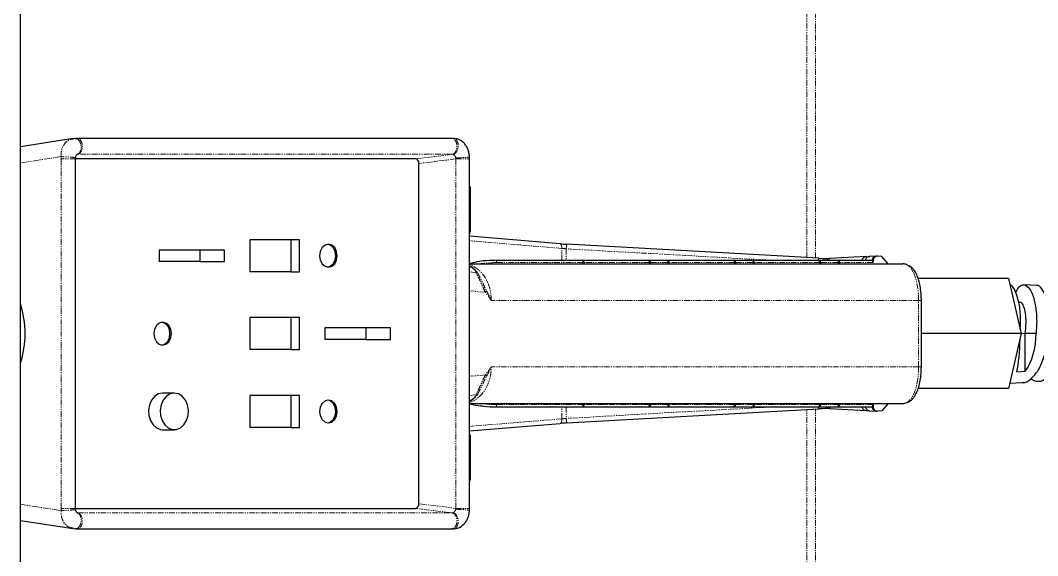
# Model space of a CAD drawing. Header units: millimetres. Extents: x -18594 to 273470, y -238787 to 48452.
# Drawn here: x 179810 to 180032.2, y -32044 to -31927.1 of the extents above; entities that cross this region are included whole.
import ezdxf

# ---------------------------------------------------------------- set-up
doc = ezdxf.new("R2010")
doc.units = ezdxf.units.MM
doc.linetypes.add('Xref AGV layout$0$PHANTOM', pattern=[2.5, 1.25, -0.25, 0.25, -0.25, 0.25, -0.25])
doc.layers.add('AM_BOR', color=4, linetype='Continuous', lineweight=25)

# ---------------------------------------------------------------- blocks, each defined once
blk = doc.blocks.new('Xref AGV layout$0$A$C6D3E55E3')
at = {"color": 8, "linetype": 'Xref AGV layout$0$PHANTOM', "lineweight": 18}
for p, q in [((3335.93, 960.81), (3335.93, 1033.83)), ((3334.04, 960.91), (3334.04, 1032.6)), ((3171.12, 982.96), (3162.25, 981.59)), ((3171.13, 982.47), (3171.12, 982.95)), ((3171.13, 906.17), (3171.13, 982.47)), ((3174.77, 983.47), (3174.62, 983.45)), ((3174.77, 983.47), (3174.66, 983.45)), ((3256.6, 983.47), (3174.77, 983.47)), ((3248.56, 982.47), (3256.6, 983.47)), ((3257.37, 982.47), (3249.33, 981.47)), ((3256.77, 983.45), (3256.6, 983.47)), ((3257.37, 982.47), (3257.36, 982.68)), ((3257.37, 906.17), (3257.37, 982.47)), ((3260.35, 975.97), (3260.58, 975.97)), ((3260.35, 966.82), (3260.58, 966.82)), ((3280.51, 962.93), (3260.35, 964.6)), ((3280.51, 960.32), (3280.51, 962.93)), ((3326.57, 960.32), (3281.51, 962.83)), ((3281.51, 962.83), (3281.51, 960.32)), ((3348.52, 960.24), (3348.43, 960.24)), ((3285.11, 959.82), (3266.23, 959.82)), ((3285.11, 959.57), (3285.11, 959.82)), ((3285.11, 959.82), (3285.38, 959.82)), ((3285.38, 959.82), (3285.38, 959.57)), ((3299.63, 959.82), (3285.38, 959.82)), ((3299.63, 959.57), (3299.63, 959.82)), ((3299.92, 959.82), (3299.63, 959.82)), ((3303.71, 959.82), (3299.92, 959.82)), ((3303.71, 959.57), (3303.71, 959.82)), ((3303.98, 959.82), (3303.71, 959.82)), ((3303.98, 959.82), (3303.98, 959.57)), ((3318.22, 959.82), (3303.98, 959.82)), ((3318.22, 959.57), (3318.22, 959.82)), ((3318.22, 959.82), (3318.52, 959.82)), ((3322.3, 959.82), (3318.52, 959.82)), ((3322.3, 959.57), (3322.3, 959.82)), ((3322.57, 959.82), (3322.3, 959.82)), ((3322.57, 959.82), (3322.57, 959.57)), ((3336.82, 959.82), (3322.57, 959.82)), ((3336.82, 959.57), (3336.82, 959.82)), ((3336.82, 959.82), (3337.11, 959.82)), ((3340.9, 959.82), (3337.11, 959.82)), ((3340.9, 959.57), (3340.9, 959.82)), ((3341.17, 959.82), (3340.9, 959.82)), ((3341.17, 959.82), (3341.17, 959.57)), ((3348.52, 959.82), (3341.17, 959.82)), ((3260.35, 957.8), (3261.8, 957.68)), ((3263.84, 953.35), (3260.35, 953.64)), ((3358.48, 951.57), (3265.13, 951.57)), ((3358.48, 937.07), (3358.48, 951.57)), ((3358.48, 951.57), (3359.07, 951.57)), ((3381.77, 944.32), (3380.91, 944.32)), ((3358.48, 937.07), (3265.13, 937.07)), ((3358.48, 937.07), (3359.07, 937.07)), ((3263.84, 935.3), (3260.35, 935.01)), ((3260.35, 930.84), (3261.8, 930.96)), ((3285.11, 929.07), (3285.11, 928.82)), ((3285.38, 928.82), (3285.38, 929.07)), ((3299.63, 929.07), (3299.63, 928.82)), ((3303.71, 929.07), (3303.71, 928.82)), ((3303.98, 928.82), (3303.98, 929.07)), ((3318.22, 929.07), (3318.22, 928.82)), ((3322.3, 929.07), (3322.3, 928.82)), ((3322.57, 928.82), (3322.57, 929.07)), ((3336.82, 929.07), (3336.82, 928.82)), ((3340.9, 929.07), (3340.9, 928.82)), ((3341.17, 928.82), (3341.17, 929.07)), ((3285.11, 928.82), (3266.23, 928.82)), ((3280.51, 925.71), (3280.51, 928.32)), ((3326.57, 928.32), (3281.51, 925.81)), ((3281.51, 928.32), (3281.51, 925.81)), ((3285.11, 928.82), (3285.38, 928.82)), ((3299.63, 928.82), (3285.38, 928.82)), ((3299.92, 928.82), (3299.63, 928.82)), ((3303.71, 928.82), (3299.92, 928.82)), ((3303.98, 928.82), (3303.71, 928.82)), ((3318.22, 928.82), (3303.98, 928.82)), ((3318.22, 928.82), (3318.52, 928.82)), ((3322.3, 928.82), (3318.52, 928.82)), ((3322.57, 928.82), (3322.3, 928.82)), ((3336.82, 928.82), (3322.57, 928.82)), ((3334.04, 794.82), (3334.04, 927.73)), ((3335.93, 794.82), (3335.93, 927.84)), ((3336.82, 928.82), (3337.11, 928.82)), ((3340.9, 928.82), (3337.11, 928.82)), ((3341.17, 928.82), (3340.9, 928.82)), ((3348.52, 928.82), (3341.17, 928.82)), ((3348.52, 928.4), (3348.43, 928.41)), ((3280.51, 925.71), (3260.35, 924.05)), ((3260.35, 921.82), (3260.58, 921.82)), ((3260.35, 912.67), (3260.58, 912.67)), ((3162.25, 907.05), (3171.12, 905.69)), ((3249.33, 907.17), (3257.37, 906.17)), ((3171.12, 905.69), (3171.13, 906.17)), ((3174.62, 905.2), (3174.77, 905.18)), ((3174.66, 905.19), (3174.76, 905.18)), ((3174.77, 905.18), (3256.6, 905.18)), ((3256.6, 905.18), (3248.56, 906.17)), ((3256.6, 905.18), (3256.77, 905.2)), ((3257.36, 905.97), (3257.37, 906.17))]:
    blk.add_line(p, q, dxfattribs=at)
at = {"color": 7, "linetype": 'Continuous', "lineweight": 25}
for p, q in [((3162.25, 871.82), (3162.25, 1022.53)), ((3173.8, 986.91), (3162.25, 985.13)), ((3173.48, 986.76), (3173.82, 986.85)), ((3174.38, 986.94), (3173.64, 986.85)), ((3174.19, 986.94), (3174.57, 986.94)), ((3256.58, 986.95), (3174.59, 986.95)), ((3256.59, 986.91), (3256.41, 986.94)), ((3256.96, 986.92), (3256.77, 986.94)), ((3174.31, 982.47), (3174.32, 982.71)), ((3174.31, 906.07), (3174.31, 982.57)), ((3248.56, 982.47), (3174.31, 982.47)), ((3174.62, 983.45), (3174.81, 983.53)), ((3260.35, 906.07), (3260.35, 982.57)), ((3249.33, 907.17), (3249.33, 981.47)), ((3260.58, 966.82), (3260.58, 975.97)), ((3221.31, 964.82), (3212.38, 964.82)), ((3212.38, 964.82), (3212.38, 957.82)), ((3221.31, 964.82), (3221.31, 957.82)), ((3223.23, 964.82), (3221.31, 964.82)), ((3223.23, 957.82), (3223.23, 964.82)), ((3280.18, 963.93), (3260.35, 965.57)), ((3201.46, 962.57), (3192.54, 962.57)), ((3192.54, 962.57), (3192.54, 960.07)), ((3201.46, 962.57), (3201.46, 960.07)), ((3206.86, 962.57), (3201.46, 962.57)), ((3206.86, 960.07), (3206.86, 962.57)), ((3336.68, 960.77), (3281.65, 963.83)), ((3201.46, 960.07), (3192.54, 960.07)), ((3201.46, 960.07), (3206.86, 960.07)), ((3266.3, 960.32), (3285.18, 960.32)), ((3285.18, 960.32), (3299.43, 960.32)), ((3299.43, 960.32), (3303.78, 960.32)), ((3303.78, 960.32), (3318.02, 960.32)), ((3318.02, 960.32), (3322.37, 960.32)), ((3322.37, 960.32), (3336.61, 960.32)), ((3336.61, 960.32), (3340.96, 960.32)), ((3336.69, 960.76), (3336.68, 960.77)), ((3346.98, 961.12), (3339.04, 960.71)), ((3340.96, 960.32), (3348.31, 960.32)), ((3346.98, 961.12), (3347.09, 961.11)), ((3347.09, 961.11), (3347.81, 961.15)), ((3349.17, 961.23), (3347.7, 961.15)), ((3348.52, 959.82), (3348.52, 960.24)), ((3349.39, 961.24), (3349.29, 961.23)), ((3350.44, 961.16), (3349.5, 961.24)), ((3351.81, 959.57), (3350.44, 961.16)), ((3261.83, 959.94), (3260.22, 959.57)), ((3260.35, 959.57), (3355, 959.57)), ((3299.92, 959.57), (3299.92, 959.82)), ((3318.52, 959.57), (3318.52, 959.82)), ((3337.11, 959.57), (3337.11, 959.82)), ((3221.31, 957.82), (3212.38, 957.82)), ((3221.31, 957.82), (3223.23, 957.82)), ((3378.09, 956.32), (3358.36, 956.32)), ((3378.09, 956.32), (3380.91, 944.32)), ((3384.26, 954.81), (3381.46, 954.97)), ((3359.07, 937.07), (3359.07, 951.57)), ((3380.54, 951.23), (3380.32, 951.23)), ((3221.31, 947.82), (3212.38, 947.82)), ((3212.38, 947.82), (3212.38, 940.82)), ((3221.31, 947.82), (3221.31, 940.82)), ((3223.23, 947.82), (3221.31, 947.82)), ((3223.23, 940.82), (3223.23, 947.82)), ((3237.68, 945.57), (3228.76, 945.57)), ((3228.76, 945.57), (3228.76, 943.07)), ((3237.68, 945.57), (3237.68, 943.07)), ((3243.08, 945.57), (3237.68, 945.57)), ((3243.08, 943.07), (3243.08, 945.57)), ((3237.68, 943.07), (3228.76, 943.07)), ((3237.68, 943.07), (3243.08, 943.07)), ((3380.91, 944.32), (3359.07, 944.32)), ((3380.91, 944.32), (3378.09, 932.32)), ((3384.15, 944.32), (3381.77, 944.32)), ((3381.77, 936.11), (3381.77, 944.32)), ((3221.31, 940.82), (3212.38, 940.82)), ((3221.31, 940.82), (3223.23, 940.82)), ((3379.95, 935.97), (3381.77, 936.11)), ((3378.37, 933.5), (3381.12, 933.65)), ((3195.88, 931.32), (3193.33, 931.32)), ((3378.09, 932.32), (3358.36, 932.32)), ((3212.38, 930.82), (3212.38, 923.82)), ((3221.31, 930.82), (3212.38, 930.82)), ((3221.31, 930.82), (3221.31, 923.82)), ((3223.23, 930.82), (3221.31, 930.82)), ((3223.23, 923.82), (3223.23, 930.82)), ((3260.35, 929.07), (3355, 929.07)), ((3299.92, 928.82), (3299.92, 929.07)), ((3318.52, 928.82), (3318.52, 929.07)), ((3337.11, 928.82), (3337.11, 929.07)), ((3351.81, 929.07), (3350.44, 927.48)), ((3266.3, 928.32), (3285.18, 928.32)), ((3281.65, 924.81), (3336.68, 927.88)), ((3285.18, 928.32), (3299.43, 928.32)), ((3299.43, 928.32), (3303.78, 928.32)), ((3303.78, 928.32), (3318.02, 928.32)), ((3318.02, 928.32), (3322.37, 928.32)), ((3322.37, 928.32), (3336.61, 928.32)), ((3336.61, 928.32), (3340.96, 928.32)), ((3336.69, 927.88), (3336.68, 927.88)), ((3339.04, 927.94), (3346.98, 927.53)), ((3340.96, 928.32), (3348.31, 928.32)), ((3346.98, 927.53), (3347.09, 927.53)), ((3347.09, 927.53), (3347.81, 927.49)), ((3347.7, 927.49), (3349.17, 927.42)), ((3348.52, 928.82), (3348.52, 928.4)), ((3349.17, 927.42), (3349.28, 927.42)), ((3349.29, 927.41), (3349.39, 927.4)), ((3350.44, 927.48), (3349.5, 927.41)), ((3260.35, 923.08), (3280.18, 924.71)), ((3193.33, 923.32), (3195.88, 923.32)), ((3221.31, 923.82), (3212.38, 923.82)), ((3221.31, 923.82), (3223.23, 923.82)), ((3260.58, 912.67), (3260.58, 921.82)), ((3174.32, 905.94), (3174.31, 906.17)), ((3174.31, 906.17), (3248.56, 906.17)), ((3174.62, 905.2), (3174.81, 905.12)), ((3162.25, 903.51), (3173.8, 901.74)), ((3173.4, 901.83), (3174.38, 901.7)), ((3173.82, 901.8), (3173.48, 901.88)), ((3174.57, 901.7), (3174.19, 901.7)), ((3174.59, 901.7), (3256.58, 901.7)), ((3256.59, 901.74), (3256.41, 901.7)), ((3256.96, 901.72), (3256.77, 901.7))]:
    blk.add_line(p, q, dxfattribs=at)
at = {"color": 7, "linetype": 'Continuous', "lineweight": 25, "flags": 128}
for points in [[(3229.54, 963.82), (3228.81, 963.63), (3228.18, 963.09), (3227.76, 962.28), (3227.62, 961.32), (3227.76, 960.37), (3228.18, 959.55), (3228.81, 959.01), (3229.54, 958.82), (3230.28, 959.01), (3230.91, 959.55), (3231.32, 960.37), (3231.47, 961.32), (3231.32, 962.28), (3230.91, 963.09), (3230.28, 963.63), (3229.54, 963.82)], [(3229.38, 958.83), (3229.96, 959.01), (3230.59, 959.55), (3231.01, 960.37), (3231.15, 961.32), (3231.01, 962.28), (3230.59, 963.09), (3229.96, 963.63), (3229.38, 963.81)], [(3193.33, 946.82), (3192.59, 946.63), (3191.96, 946.09), (3191.55, 945.28), (3191.4, 944.32), (3191.55, 943.37), (3191.96, 942.55), (3192.59, 942.01), (3193.33, 941.82), (3194.06, 942.01), (3194.69, 942.55), (3195.11, 943.37), (3195.25, 944.32), (3195.11, 945.28), (3194.69, 946.09), (3194.06, 946.63), (3193.33, 946.82)], [(3193.17, 941.83), (3193.75, 942.01), (3194.37, 942.55), (3194.79, 943.37), (3194.93, 944.32), (3194.79, 945.28), (3194.37, 946.09), (3193.75, 946.63), (3193.17, 946.81)], [(3193.33, 931.32), (3192.42, 931.14), (3191.59, 930.63), (3190.92, 929.82), (3190.46, 928.78), (3190.25, 927.62), (3190.32, 926.43), (3190.66, 925.32), (3191.23, 924.39), (3191.99, 923.72), (3192.87, 923.37), (3193.33, 923.32)], [(3195.88, 931.32), (3194.97, 931.14), (3194.14, 930.63), (3193.47, 929.82), (3193.01, 928.78), (3192.8, 927.62), (3192.87, 926.43), (3193.21, 925.32), (3193.78, 924.39), (3194.54, 923.72), (3195.42, 923.37), (3196.34, 923.37), (3197.21, 923.72), (3197.97, 924.39), (3198.55, 925.32), (3198.88, 926.43), (3198.95, 927.62), (3198.75, 928.78), (3198.29, 929.82), (3197.61, 930.63), (3196.78, 931.14), (3195.88, 931.32)], [(3229.54, 929.82), (3228.81, 929.63), (3228.18, 929.09), (3227.76, 928.28), (3227.62, 927.32), (3227.76, 926.37), (3228.18, 925.55), (3228.81, 925.01), (3229.54, 924.82), (3230.28, 925.01), (3230.91, 925.55), (3231.32, 926.37), (3231.47, 927.32), (3231.32, 928.28), (3230.91, 929.09), (3230.28, 929.63), (3229.54, 929.82)], [(3229.38, 924.83), (3229.96, 925.01), (3230.59, 925.55), (3231.01, 926.37), (3231.15, 927.32), (3231.01, 928.28), (3230.59, 929.09), (3229.96, 929.63), (3229.38, 929.81)]]:
    blk.add_lwpolyline(points, dxfattribs=at)
at = {"color": 8, "linetype": 'Xref AGV layout$0$PHANTOM', "lineweight": 18, "flags": 128}
for points in [[(3280.18, 963.93), (3280.24, 963.92), (3280.32, 963.86), (3280.38, 963.77), (3280.44, 963.65), (3280.48, 963.5), (3280.5, 963.32), (3280.51, 963.13), (3280.51, 962.93)], [(3285.18, 960.32), (3285.22, 960.31), (3285.26, 960.28), (3285.29, 960.24), (3285.32, 960.18), (3285.35, 960.1), (3285.37, 960.01), (3285.38, 959.92), (3285.38, 959.82)], [(3299.43, 960.32), (3299.46, 960.31), (3299.5, 960.28), (3299.54, 960.24), (3299.57, 960.18), (3299.59, 960.1), (3299.61, 960.01), (3299.62, 959.92), (3299.63, 959.82)], [(3303.98, 959.82), (3303.98, 959.92), (3303.96, 960.01), (3303.94, 960.1), (3303.92, 960.18), (3303.89, 960.24), (3303.85, 960.28), (3303.82, 960.31), (3303.78, 960.32)], [(3318.22, 959.82), (3318.22, 959.92), (3318.21, 960.01), (3318.19, 960.1), (3318.16, 960.18), (3318.13, 960.24), (3318.1, 960.28), (3318.06, 960.31), (3318.02, 960.32)], [(3322.57, 959.82), (3322.57, 959.92), (3322.56, 960.01), (3322.54, 960.1), (3322.51, 960.18), (3322.48, 960.24), (3322.45, 960.28), (3322.41, 960.31), (3322.37, 960.32)], [(3336.82, 959.82), (3336.81, 959.92), (3336.8, 960.01), (3336.78, 960.1), (3336.76, 960.18), (3336.73, 960.24), (3336.69, 960.28), (3336.65, 960.31), (3336.61, 960.32)], [(3341.17, 959.82), (3341.16, 959.92), (3341.15, 960.01), (3341.13, 960.1), (3341.11, 960.18), (3341.08, 960.24), (3341.04, 960.28), (3341, 960.31), (3340.96, 960.32)], [(3358.48, 951.57), (3358.44, 952.9), (3358.3, 954.2), (3358.08, 955.42), (3357.78, 956.53), (3357.41, 957.51), (3356.98, 958.32), (3356.5, 958.94), (3355.98, 959.35)], [(3358.48, 937.07), (3358.44, 935.74), (3358.3, 934.45), (3358.08, 933.23), (3357.78, 932.11), (3357.41, 931.14), (3356.98, 930.33), (3356.5, 929.71), (3355.98, 929.29)], [(3285.18, 928.32), (3285.22, 928.33), (3285.26, 928.36), (3285.29, 928.41), (3285.32, 928.47), (3285.35, 928.54), (3285.37, 928.63), (3285.38, 928.72), (3285.38, 928.82)], [(3299.43, 928.32), (3299.46, 928.33), (3299.5, 928.36), (3299.54, 928.41), (3299.57, 928.47), (3299.59, 928.54), (3299.61, 928.63), (3299.62, 928.72), (3299.63, 928.82)], [(3303.98, 928.82), (3303.98, 928.72), (3303.96, 928.63), (3303.94, 928.54), (3303.92, 928.47), (3303.89, 928.41), (3303.85, 928.36), (3303.82, 928.33), (3303.78, 928.32)], [(3318.22, 928.82), (3318.22, 928.72), (3318.21, 928.63), (3318.19, 928.54), (3318.16, 928.47), (3318.13, 928.41), (3318.1, 928.36), (3318.06, 928.33), (3318.02, 928.32)], [(3322.57, 928.82), (3322.57, 928.72), (3322.56, 928.63), (3322.54, 928.54), (3322.51, 928.47), (3322.48, 928.41), (3322.45, 928.36), (3322.41, 928.33), (3322.37, 928.32)], [(3336.82, 928.82), (3336.81, 928.72), (3336.8, 928.63), (3336.78, 928.54), (3336.76, 928.47), (3336.73, 928.41), (3336.69, 928.36), (3336.65, 928.33), (3336.61, 928.32)], [(3341.17, 928.82), (3341.16, 928.72), (3341.15, 928.63), (3341.13, 928.54), (3341.11, 928.47), (3341.08, 928.41), (3341.04, 928.36), (3341, 928.33), (3340.96, 928.32)], [(3280.18, 924.71), (3280.24, 924.73), (3280.32, 924.78), (3280.38, 924.87), (3280.44, 925), (3280.48, 925.15), (3280.5, 925.32), (3280.51, 925.51), (3280.51, 925.71)]]:
    blk.add_lwpolyline(points, dxfattribs=at)
at = {"color": 8, "linetype": 'Xref AGV layout$0$PHANTOM', "lineweight": 18}
for centre, radius, start, end in [((3284.24, 962.94), 2.73, 160.9486, 182.2354), ((3267.22, 959.95), 0.997, 157.7889, 187.0818), ((3286.1, 959.95), 0.997, 157.7889, 187.0818), ((3304.7, 959.94), 1, 157.8098, 187.034), ((3323.29, 959.94), 0.997, 157.7765, 187.0673), ((3337.72, 960.29), 1.14, 155.6405, 178.5961), ((3339.1, 959.82), 0.884, 93.6378, 145.6393), ((3341.89, 959.95), 0.997, 157.7889, 187.0818), ((3347.05, 960.19), 0.923, 94.3598, 172.0596), ((3347.78, 960.22), 0.932, 94.7487, 174.0068), ((3349.26, 960.29), 0.941, 94.7097, 178.1433), ((3349.38, 960.29), 0.951, 95.3044, 183.1134), ((3261.65, 956.73), 0.96, 61.8763, 81.2805), ((3262.2, 955.19), 2.46, 311.5669, 320.2816), ((3262.2, 933.45), 2.47, 39.7238, 48.4308), ((3261.65, 931.91), 0.96, 278.7154, 298.1228), ((3267.22, 928.7), 0.997, 172.9193, 202.21), ((3286.1, 928.7), 0.997, 172.9193, 202.21), ((3304.7, 928.7), 1, 172.9671, 202.1891), ((3323.29, 928.7), 0.998, 172.9338, 202.2224), ((3337.73, 928.35), 1.14, 181.4093, 204.3549), ((3339.1, 928.82), 0.884, 214.357, 266.3677), ((3341.89, 928.7), 0.997, 172.9193, 202.21), ((3347.05, 928.45), 0.923, 187.9441, 265.6365), ((3347.78, 928.42), 0.932, 185.9932, 265.2513), ((3349.26, 928.35), 0.941, 181.8635, 265.0123), ((3349.38, 928.36), 0.951, 176.8854, 264.6977), ((3284.24, 925.71), 2.73, 177.7646, 199.0514)]:
    blk.add_arc(centre, radius, start, end, dxfattribs=at)
at = {"color": 7, "linetype": 'Continuous', "lineweight": 25}
for centre, radius, start, end in [((3299.43, 959.82), 0.5, 0, 90), ((3318.02, 959.82), 0.5, 0, 90), ((3336.61, 959.82), 0.5, 0, 90), ((3348.29, 960.18), 0.147, 23.8776, 82.0202), ((3347.66, 959.85), 0.854, 357.8198, 26.5078), ((3143.29, 944.45), 19.99, 359.6238, 18.5454), ((3143.29, 944.19), 19.99, 341.4538, 0.377), ((3299.43, 928.82), 0.5, 270, 0), ((3318.02, 928.82), 0.5, 270, 0), ((3336.61, 928.82), 0.5, 270, 0), ((3348.29, 928.47), 0.147, 277.986, 336.1162), ((3347.66, 928.79), 0.854, 333.494, 2.1784)]:
    blk.add_arc(centre, radius, start, end, dxfattribs=at)
for centre, major_axis, ratio, start_param, end_param in [((3248.55, 981.47), (0.01, 1), 0.770487, 4.731085, 6.294285), ((3281.38, 963.99), (3, -0.18), 0.049697, 4.296149, 4.807451), ((3336.41, 960.93), (3, -0.18), 0.049697, 4.807451, 5.866945), ((3349.43, 960.24), (0, 1), 0.913195, 6.207959, 7.853982), ((3361.93, 951.57), (-7.5, 7.81), 0.232133, 5.830133, 6.063746), ((3378.72, 944.32), (0, 10.8), 0.178736, 3.829248, 4.605944), ((3377.23, 944.32), (0, 10.88), 0.635474, 3.857432, 4.712389), ((3361.93, 937.07), (7.5, 7.81), 0.232133, 3.361032, 3.594645), ((3336.41, 927.71), (3, 0.18), 0.049697, 0.41624, 1.475735), ((3349.43, 928.4), (0, 1), 0.913195, 1.570796, 3.216819), ((3281.38, 924.65), (3, 0.18), 0.049697, 1.475735, 1.987036), ((3248.55, 907.18), (-0.01, 1), 0.770487, 3.130493, 4.693693)]:
    blk.add_ellipse(centre, major_axis=major_axis, ratio=ratio, start_param=start_param, end_param=end_param, dxfattribs=at)
at = {"color": 8, "linetype": 'Xref AGV layout$0$PHANTOM', "lineweight": 18}
for centre, major_axis, ratio, start_param, end_param in [((3281.32, 963), (2, -0.18), 0.074206, 4.299894, 4.811196), ((3258.93, 951.57), (0, 8), 0.774889, 4.712389, 6.051839), ((3266.23, 952.32), (14.16, 0), 0.52959, 1.570796, 1.829718), ((3258.93, 937.07), (0, 8), 0.774889, 3.372939, 4.712389), ((3266.23, 936.32), (14.16, 0), 0.52959, 4.453467, 4.712389), ((3281.32, 925.65), (2, 0.18), 0.074206, 1.471989, 1.983291)]:
    blk.add_ellipse(centre, major_axis=major_axis, ratio=ratio, start_param=start_param, end_param=end_param, dxfattribs=at)
for points, knots in [([(3171.12, 982.95), (3171.14, 983.48), (3171.18, 984.52), (3171.87, 985.81), (3172.69, 986.61), (3173.3, 986.73), (3173.48, 986.76)], [0, 0, 0, 0, 0.291716, 0.583429, 0.875151, 1, 1, 1, 1]), ([(3174.81, 983.53), (3174.85, 983.54), (3175.01, 983.6), (3175.21, 983.83), (3175.38, 984.18), (3175.48, 984.53), (3175.53, 984.93), (3175.51, 985.36), (3175.43, 985.78), (3175.28, 986.16), (3175.1, 986.46), (3174.85, 986.75), (3174.53, 986.94), (3174.29, 986.94), (3174.19, 986.94)], [0, 0, 0, 0, 0.033951, 0.155523, 0.226517, 0.303443, 0.384892, 0.468811, 0.55273, 0.634169, 0.711102, 0.78211, 0.903662, 1, 1, 1, 1]), ([(3174.77, 983.47), (3174.91, 983.51), (3175.2, 983.61), (3175.54, 984.06), (3175.76, 984.67), (3175.8, 985.36), (3175.68, 986.03), (3175.4, 986.57), (3175.01, 986.92), (3174.72, 986.94), (3174.57, 986.94)], [0, 0, 0, 0, 0.124989, 0.249997, 0.374996, 0.499996, 0.624996, 0.749992, 0.874999, 1, 1, 1, 1]), ([(3256.6, 983.47), (3256.74, 983.51), (3257.03, 983.61), (3257.38, 984.06), (3257.59, 984.67), (3257.64, 985.36), (3257.51, 986.03), (3257.24, 986.57), (3256.9, 986.89), (3256.68, 986.9), (3256.59, 986.91)], [0, 0, 0, 0, 0.132224, 0.264466, 0.396702, 0.528938, 0.661178, 0.79341, 0.925653, 1, 1, 1, 1]), ([(3256.77, 983.45), (3256.87, 983.48), (3257.11, 983.55), (3257.4, 983.83), (3257.62, 984.18), (3257.76, 984.53), (3257.86, 984.93), (3257.9, 985.36), (3257.86, 985.78), (3257.77, 986.16), (3257.62, 986.46), (3257.4, 986.74), (3257.18, 986.92), (3257, 986.92), (3256.96, 986.92)], [0, 0, 0, 0, 0.096027, 0.217205, 0.287967, 0.364645, 0.445834, 0.529481, 0.613131, 0.694313, 0.770991, 0.841757, 0.962928, 1, 1, 1, 1]), ([(3174.3, 982.71), (3174.31, 982.71), (3174.33, 982.72), (3174.26, 982.73), (3174.13, 982.76), (3173.88, 982.79), (3173.56, 982.83), (3173.17, 982.86), (3172.77, 982.89), (3172.37, 982.92), (3171.92, 982.94), (3171.46, 982.96), (3171.22, 982.95), (3171.12, 982.95)], [0, 0, 0, 0, 0.02319, 0.105332, 0.194298, 0.288519, 0.385594, 0.482657, 0.576856, 0.665836, 0.747978, 0.888579, 1, 1, 1, 1]), ([(3174.27, 982.47), (3174.28, 982.47), (3174.3, 982.47), (3174.06, 982.47), (3173.58, 982.47), (3172.94, 982.47), (3172.24, 982.47), (3171.58, 982.47), (3171.28, 982.47), (3171.13, 982.47)], [0, 0, 0, 0, 0.073582, 0.227969, 0.382377, 0.536779, 0.691196, 0.845593, 1, 1, 1, 1]), ([(3257.36, 982.68), (3257.33, 982.77), (3257.28, 982.95), (3257.13, 983.18), (3256.96, 983.36), (3256.83, 983.42), (3256.77, 983.45)], [0, 0, 0, 0, 0.250127, 0.499992, 0.749928, 1, 1, 1, 1]), ([(3257.36, 982.68), (3257.49, 982.68), (3257.78, 982.68), (3258.27, 982.71), (3258.73, 982.73), (3259.12, 982.76), (3259.51, 982.79), (3259.85, 982.83), (3260.11, 982.86), (3260.28, 982.89), (3260.35, 982.91), (3260.34, 982.92), (3260.34, 982.92)], [0, 0, 0, 0, 0.120606, 0.272774, 0.361658, 0.457929, 0.559897, 0.66495, 0.769989, 0.871956, 0.968243, 1, 1, 1, 1]), ([(3257.37, 982.47), (3257.55, 982.47), (3257.9, 982.47), (3258.6, 982.47), (3259.28, 982.47), (3259.87, 982.47), (3260.24, 982.47), (3260.39, 982.47), (3260.35, 982.47), (3260.35, 982.47)], [0, 0, 0, 0, 0.165954, 0.331933, 0.497887, 0.663863, 0.829817, 0.995767, 1, 1, 1, 1]), ([(3260.35, 959.09), (3260.53, 959), (3260.94, 958.8), (3261.52, 958.39), (3261.91, 957.95), (3262.05, 957.68), (3262.11, 957.58)], [0, 0, 0, 0, 0.211381, 0.513146, 0.825215, 1, 1, 1, 1]), ([(3261.8, 957.68), (3261.77, 957.77), (3261.68, 957.99), (3261.35, 958.38), (3260.83, 958.73), (3260.47, 958.9), (3260.35, 958.96)], [0, 0, 0, 0, 0.189202, 0.515432, 0.836995, 1, 1, 1, 1]), ([(3263.84, 953.35), (3263.6, 953.81), (3263.16, 954.68), (3262.62, 955.98), (3262.11, 957.01), (3261.89, 957.48), (3261.8, 957.68)], [0, 0, 0, 0, 0.2893532, 0.5475603, 0.8048786, 1, 1, 1, 1]), ([(3262.11, 957.58), (3262.21, 957.39), (3262.46, 956.94), (3262.96, 956.02), (3263.49, 954.85), (3263.89, 954.04), (3264.1, 953.62)], [0, 0, 0, 0, 0.1899123, 0.4483694, 0.7100285, 1, 1, 1, 1]), ([(3264.1, 953.62), (3264.38, 953.09), (3264.73, 952.44), (3265.05, 951.76), (3265.11, 951.61), (3265.13, 951.58), (3265.13, 951.57)], [0, 0, 0, 0, 0.78678, 0.955276, 0.992269, 1, 1, 1, 1]), ([(3265.13, 951.57), (3265.13, 951.58), (3264.71, 952.18), (3264.27, 952.77), (3263.84, 953.35)], [0, 0, 0, 0, 0.007391, 1, 1, 1, 1]), ([(3265.13, 937.07), (3265.13, 937.07), (3264.71, 936.47), (3264.27, 935.88), (3263.84, 935.3)], [0, 0, 0, 0, 0.007386, 1, 1, 1, 1]), ([(3264.1, 935.03), (3264.38, 935.56), (3264.73, 936.2), (3265.05, 936.89), (3265.11, 937.04), (3265.13, 937.07), (3265.13, 937.07)], [0, 0, 0, 0, 0.7867789, 0.9552818, 0.992269, 1, 1, 1, 1]), ([(3263.84, 935.3), (3263.6, 934.84), (3263.16, 933.97), (3262.62, 932.66), (3262.11, 931.64), (3261.89, 931.17), (3261.8, 930.96)], [0, 0, 0, 0, 0.289354, 0.547561, 0.804878, 1, 1, 1, 1]), ([(3262.11, 931.06), (3262.21, 931.26), (3262.46, 931.71), (3262.96, 932.63), (3263.49, 933.79), (3263.89, 934.6), (3264.1, 935.03)], [0, 0, 0, 0, 0.189914, 0.44837, 0.710029, 1, 1, 1, 1]), ([(3260.35, 929.55), (3260.53, 929.64), (3260.94, 929.85), (3261.52, 930.26), (3261.91, 930.69), (3262.05, 930.97), (3262.11, 931.06)], [0, 0, 0, 0, 0.2113808, 0.5131457, 0.8252173, 1, 1, 1, 1]), ([(3261.8, 930.96), (3261.77, 930.88), (3261.68, 930.65), (3261.35, 930.26), (3260.83, 929.92), (3260.47, 929.74), (3260.35, 929.68)], [0, 0, 0, 0, 0.189202, 0.51543, 0.836993, 1, 1, 1, 1]), ([(3174.3, 905.94), (3174.31, 905.94), (3174.33, 905.93), (3174.26, 905.91), (3174.13, 905.88), (3173.88, 905.85), (3173.56, 905.82), (3173.17, 905.78), (3172.77, 905.75), (3172.37, 905.73), (3171.92, 905.7), (3171.46, 905.69), (3171.22, 905.69), (3171.12, 905.69)], [0, 0, 0, 0, 0.02319, 0.105332, 0.194297, 0.288519, 0.385594, 0.482657, 0.576856, 0.665836, 0.747978, 0.888579, 1, 1, 1, 1]), ([(3173.48, 901.88), (3173.3, 901.92), (3172.69, 902.03), (3171.87, 902.83), (3171.18, 904.13), (3171.14, 905.17), (3171.12, 905.69)], [0, 0, 0, 0, 0.124847, 0.416564, 0.708275, 1, 1, 1, 1]), ([(3174.27, 906.17), (3174.28, 906.17), (3174.3, 906.17), (3174.06, 906.17), (3173.58, 906.17), (3172.94, 906.17), (3172.24, 906.17), (3171.58, 906.17), (3171.28, 906.17), (3171.13, 906.17)], [0, 0, 0, 0, 0.073582, 0.227969, 0.382377, 0.536779, 0.691196, 0.845593, 1, 1, 1, 1]), ([(3174.81, 905.12), (3174.85, 905.11), (3175.01, 905.05), (3175.21, 904.81), (3175.38, 904.47), (3175.48, 904.12), (3175.53, 903.71), (3175.51, 903.28), (3175.43, 902.86), (3175.28, 902.49), (3175.1, 902.18), (3174.85, 901.9), (3174.53, 901.7), (3174.29, 901.7), (3174.19, 901.7)], [0, 0, 0, 0, 0.033951, 0.155524, 0.226517, 0.303443, 0.384892, 0.468811, 0.552728, 0.63417, 0.711102, 0.782109, 0.903662, 1, 1, 1, 1]), ([(3174.77, 905.18), (3174.91, 905.13), (3175.2, 905.04), (3175.54, 904.59), (3175.76, 903.98), (3175.8, 903.28), (3175.68, 902.61), (3175.4, 902.07), (3175.01, 901.72), (3174.72, 901.71), (3174.57, 901.7)], [0, 0, 0, 0, 0.124988, 0.249998, 0.374995, 0.499997, 0.624997, 0.749991, 0.874999, 1, 1, 1, 1]), ([(3256.6, 905.18), (3256.74, 905.13), (3257.03, 905.04), (3257.38, 904.59), (3257.59, 903.98), (3257.64, 903.28), (3257.51, 902.61), (3257.24, 902.08), (3256.9, 901.76), (3256.68, 901.74), (3256.59, 901.74)], [0, 0, 0, 0, 0.132223, 0.264467, 0.396701, 0.528939, 0.66118, 0.793409, 0.925654, 1, 1, 1, 1]), ([(3256.77, 905.2), (3256.83, 905.22), (3256.96, 905.28), (3257.13, 905.46), (3257.28, 905.69), (3257.33, 905.88), (3257.36, 905.97)], [0, 0, 0, 0, 0.250074, 0.500004, 0.749871, 1, 1, 1, 1]), ([(3256.77, 905.2), (3256.87, 905.16), (3257.11, 905.1), (3257.4, 904.81), (3257.62, 904.47), (3257.76, 904.12), (3257.86, 903.71), (3257.9, 903.28), (3257.86, 902.86), (3257.77, 902.49), (3257.62, 902.18), (3257.4, 901.9), (3257.18, 901.73), (3257, 901.72), (3256.96, 901.72)], [0, 0, 0, 0, 0.0960273, 0.2172058, 0.2879679, 0.3646457, 0.4458347, 0.5294816, 0.613129, 0.6943139, 0.770992, 0.8417563, 0.9629284, 1, 1, 1, 1]), ([(3257.36, 905.97), (3257.49, 905.97), (3257.78, 905.96), (3258.27, 905.94), (3258.73, 905.91), (3259.12, 905.88), (3259.51, 905.85), (3259.85, 905.82), (3260.11, 905.78), (3260.28, 905.75), (3260.35, 905.73), (3260.34, 905.72), (3260.34, 905.72)], [0, 0, 0, 0, 0.120606, 0.272774, 0.361659, 0.457929, 0.559897, 0.664951, 0.769989, 0.871956, 0.968243, 1, 1, 1, 1]), ([(3257.37, 906.17), (3257.55, 906.17), (3257.9, 906.17), (3258.6, 906.17), (3259.28, 906.17), (3259.87, 906.17), (3260.24, 906.17), (3260.39, 906.17), (3260.35, 906.17), (3260.35, 906.17)], [0, 0, 0, 0, 0.165954, 0.331933, 0.497887, 0.663863, 0.829817, 0.995767, 1, 1, 1, 1])]:
    blk.add_open_spline(points, degree=3, knots=knots, dxfattribs=at)
at = {"color": 7, "linetype": 'Continuous', "lineweight": 25}
for points, knots in [([(3174.76, 986.94), (3174.73, 986.94), (3174.7, 986.94), (3174.66, 986.94), (3174.62, 986.94), (3174.54, 986.94), (3174.44, 986.94), (3174.38, 986.94)], [0, 0, 0, 0, 0.223993, 0.280149, 0.291782, 0.50233, 1, 1, 1, 1]), ([(3256.96, 986.94), (3256.9, 986.94), (3256.83, 986.94), (3256.74, 986.94), (3256.72, 986.94), (3256.7, 986.94), (3256.66, 986.94), (3256.63, 986.94), (3256.6, 986.94)], [0, 0, 0, 0, 0.497584, 0.633152, 0.68914, 0.70856, 0.776149, 1, 1, 1, 1]), ([(3260.35, 982.92), (3260.32, 983.22), (3260.28, 983.79), (3260.02, 984.62), (3259.63, 985.35), (3259, 986.12), (3258.1, 986.78), (3257.32, 986.89), (3256.96, 986.94)], [0, 0, 0, 0, 0.144698, 0.284447, 0.421362, 0.555842, 0.79387, 1, 1, 1, 1]), ([(3174.32, 982.71), (3174.33, 982.82), (3174.36, 983.05), (3174.48, 983.3), (3174.62, 983.46), (3174.73, 983.48), (3174.79, 983.5)], [0, 0, 0, 0, 0.2284645, 0.4772648, 0.736488, 1, 1, 1, 1]), ([(3260.35, 982.47), (3260.35, 982.51), (3260.35, 982.55), (3260.35, 982.6), (3260.35, 982.64), (3260.35, 982.75), (3260.35, 982.85), (3260.35, 982.92)], [0, 0, 0, 0, 0.239573, 0.299483, 0.330417, 0.516397, 1, 1, 1, 1]), ([(3260.58, 975.97), (3260.57, 976.1), (3260.55, 976.32), (3260.41, 976.51), (3260.35, 976.59)], [0, 0, 0, 0, 0.544526, 1, 1, 1, 1]), ([(3260.35, 966.21), (3260.39, 966.25), (3260.51, 966.39), (3260.57, 966.62), (3260.58, 966.78), (3260.58, 966.82)], [0, 0, 0, 0, 0.262508, 0.804913, 1, 1, 1, 1]), ([(3266.3, 960.32), (3265.78, 960.31), (3264.3, 960.28), (3262.8, 960.17), (3261.85, 959.95), (3261.83, 959.94)], [0, 0, 0, 0, 0.346528, 0.989011, 1, 1, 1, 1]), ([(3349.29, 961.23), (3349.26, 961.23), (3349.23, 961.23), (3349.18, 961.23), (3349.18, 961.23)], [0, 0, 0, 0, 0.890362, 1, 1, 1, 1]), ([(3355.98, 959.35), (3356.19, 959.27), (3356.47, 959.15), (3356.85, 958.89), (3357, 958.77), (3357.06, 958.7), (3357.09, 958.68)], [0, 0, 0, 0, 0.6275289, 0.82858, 0.9316042, 1, 1, 1, 1]), ([(3359.07, 951.57), (3359.07, 951.85), (3359.06, 952.64), (3358.94, 953.94), (3358.67, 955.4), (3358.27, 956.72), (3357.76, 957.85), (3357.3, 958.4), (3357.08, 958.67)], [0, 0, 0, 0, 0.094319, 0.273847, 0.45436, 0.636715, 0.822472, 1, 1, 1, 1]), ([(3380.67, 945.33), (3380.72, 946.22), (3380.81, 948.34), (3380.4, 951.32), (3379.6, 953.69), (3378.86, 954.92), (3378.44, 954.95), (3378.41, 954.96)], [0, 0, 0, 0, 0.190372, 0.453197, 0.715554, 0.977444, 1, 1, 1, 1]), ([(3379.68, 953.2), (3379.85, 953.57), (3380.3, 954.63), (3381.28, 955.14), (3382.4, 954.69), (3383.39, 953.01), (3384.07, 950.36), (3384.34, 947.29), (3384.2, 945.21), (3384.15, 944.32)], [0, 0, 0, 0, 0.088665, 0.246987, 0.405596, 0.564493, 0.723678, 0.883152, 1, 1, 1, 1]), ([(3381.12, 933.69), (3381.15, 933.68), (3381.79, 933.52), (3383.04, 934.34), (3384.65, 936.18), (3385.92, 939.08), (3386.75, 942.52), (3387.08, 946.18), (3386.93, 949.59), (3386.33, 952.43), (3385.42, 954.19), (3384.66, 954.97), (3384.28, 954.79), (3384.26, 954.78)], [0, 0, 0, 0, 0.006736, 0.117369, 0.227803, 0.338037, 0.448069, 0.557899, 0.667529, 0.776959, 0.886186, 0.995212, 1, 1, 1, 1]), ([(3386.05, 952.71), (3386.11, 952.88), (3386.4, 953.83), (3387.2, 954.57), (3388.27, 954.7), (3389.3, 953.56), (3390.1, 951.39), (3390.54, 948.4), (3390.53, 944.94), (3390.03, 941.39), (3389.06, 938.17), (3387.69, 935.62), (3386.03, 934.1), (3384.39, 933.63), (3383.4, 934.2), (3382.99, 934.44)], [0, 0, 0, 0, 0.019162, 0.102055, 0.185105, 0.26831, 0.351672, 0.435192, 0.518866, 0.602697, 0.686684, 0.770829, 0.85513, 0.939585, 1, 1, 1, 1]), ([(3381.77, 944.32), (3381.85, 945.12), (3382.02, 946.72), (3381.85, 948.83), (3381.45, 950.37), (3380.97, 951.19), (3380.65, 951.14), (3380.54, 951.13)], [0, 0, 0, 0, 0.221272, 0.441923, 0.661958, 0.881381, 1, 1, 1, 1]), ([(3357.07, 929.99), (3357.21, 930.13), (3357.57, 930.51), (3358.04, 931.4), (3358.51, 932.62), (3358.83, 934.04), (3359.04, 935.54), (3359.06, 936.57), (3359.07, 937.07)], [0, 0, 0, 0, 0.098339, 0.27694, 0.463161, 0.646786, 0.82801, 1, 1, 1, 1]), ([(3260.35, 929.02), (3260.5, 928.98), (3261.29, 928.75), (3262.1, 928.66), (3262.76, 928.58)], [0, 0, 0, 0, 0.193467, 1, 1, 1, 1]), ([(3355.98, 929.29), (3356.19, 929.38), (3356.47, 929.5), (3356.85, 929.75), (3357, 929.88), (3357.07, 929.94), (3357.09, 929.97)], [0, 0, 0, 0, 0.624774, 0.824942, 0.927514, 1, 1, 1, 1]), ([(3262.76, 928.58), (3262.99, 928.54), (3264.16, 928.34), (3265.34, 928.33), (3266.3, 928.32)], [0, 0, 0, 0, 0.197968, 1, 1, 1, 1]), ([(3260.58, 921.82), (3260.57, 921.95), (3260.55, 922.17), (3260.41, 922.36), (3260.35, 922.44)], [0, 0, 0, 0, 0.544526, 1, 1, 1, 1]), ([(3260.35, 912.06), (3260.39, 912.1), (3260.51, 912.24), (3260.57, 912.47), (3260.58, 912.63), (3260.58, 912.67)], [0, 0, 0, 0, 0.262508, 0.804913, 1, 1, 1, 1]), ([(3174.79, 905.15), (3174.73, 905.16), (3174.62, 905.19), (3174.48, 905.35), (3174.36, 905.6), (3174.33, 905.83), (3174.32, 905.94)], [0, 0, 0, 0, 0.263514, 0.522738, 0.771534, 1, 1, 1, 1]), ([(3256.96, 901.7), (3257.32, 901.75), (3258.1, 901.86), (3259, 902.52), (3259.63, 903.3), (3260.02, 904.03), (3260.28, 904.85), (3260.32, 905.43), (3260.35, 905.72)], [0, 0, 0, 0, 0.20613, 0.444158, 0.578638, 0.715553, 0.855302, 1, 1, 1, 1]), ([(3260.35, 905.72), (3260.35, 905.79), (3260.35, 905.89), (3260.35, 905.99), (3260.35, 906.03), (3260.35, 906.09), (3260.35, 906.14), (3260.35, 906.17)], [0, 0, 0, 0, 0.483637, 0.614944, 0.669584, 0.760426, 1, 1, 1, 1]), ([(3174.38, 901.7), (3174.44, 901.7), (3174.52, 901.7), (3174.61, 901.7), (3174.64, 901.7), (3174.66, 901.7), (3174.7, 901.7), (3174.73, 901.7), (3174.76, 901.7)], [0, 0, 0, 0, 0.49767, 0.632928, 0.688894, 0.708219, 0.776007, 1, 1, 1, 1]), ([(3256.6, 901.7), (3256.63, 901.7), (3256.66, 901.7), (3256.69, 901.7), (3256.73, 901.7), (3256.82, 901.7), (3256.9, 901.7), (3256.96, 901.7)], [0, 0, 0, 0, 0.223851, 0.2799091, 0.29144, 0.5024163, 1, 1, 1, 1])]:
    blk.add_open_spline(points, degree=3, knots=knots, dxfattribs=at)
blk = doc.blocks.new('Xref AGV layout$0$AGV single reverse')
blk.add_blockref('Xref AGV layout$0$A$C6D3E55E3', (33309.86, -239033.2))
blk = doc.blocks.new('Xref AGV layout')
blk.add_blockref('Xref AGV layout$0$AGV single reverse', (143337.9, 206093.38))

msp = doc.modelspace()

# ---------------------------------------------------------------- block references
at = {"layer": 'AM_BOR'}
msp.add_blockref('Xref AGV layout', (0, 0), dxfattribs=at)

doc.saveas('drawing.dxf')
